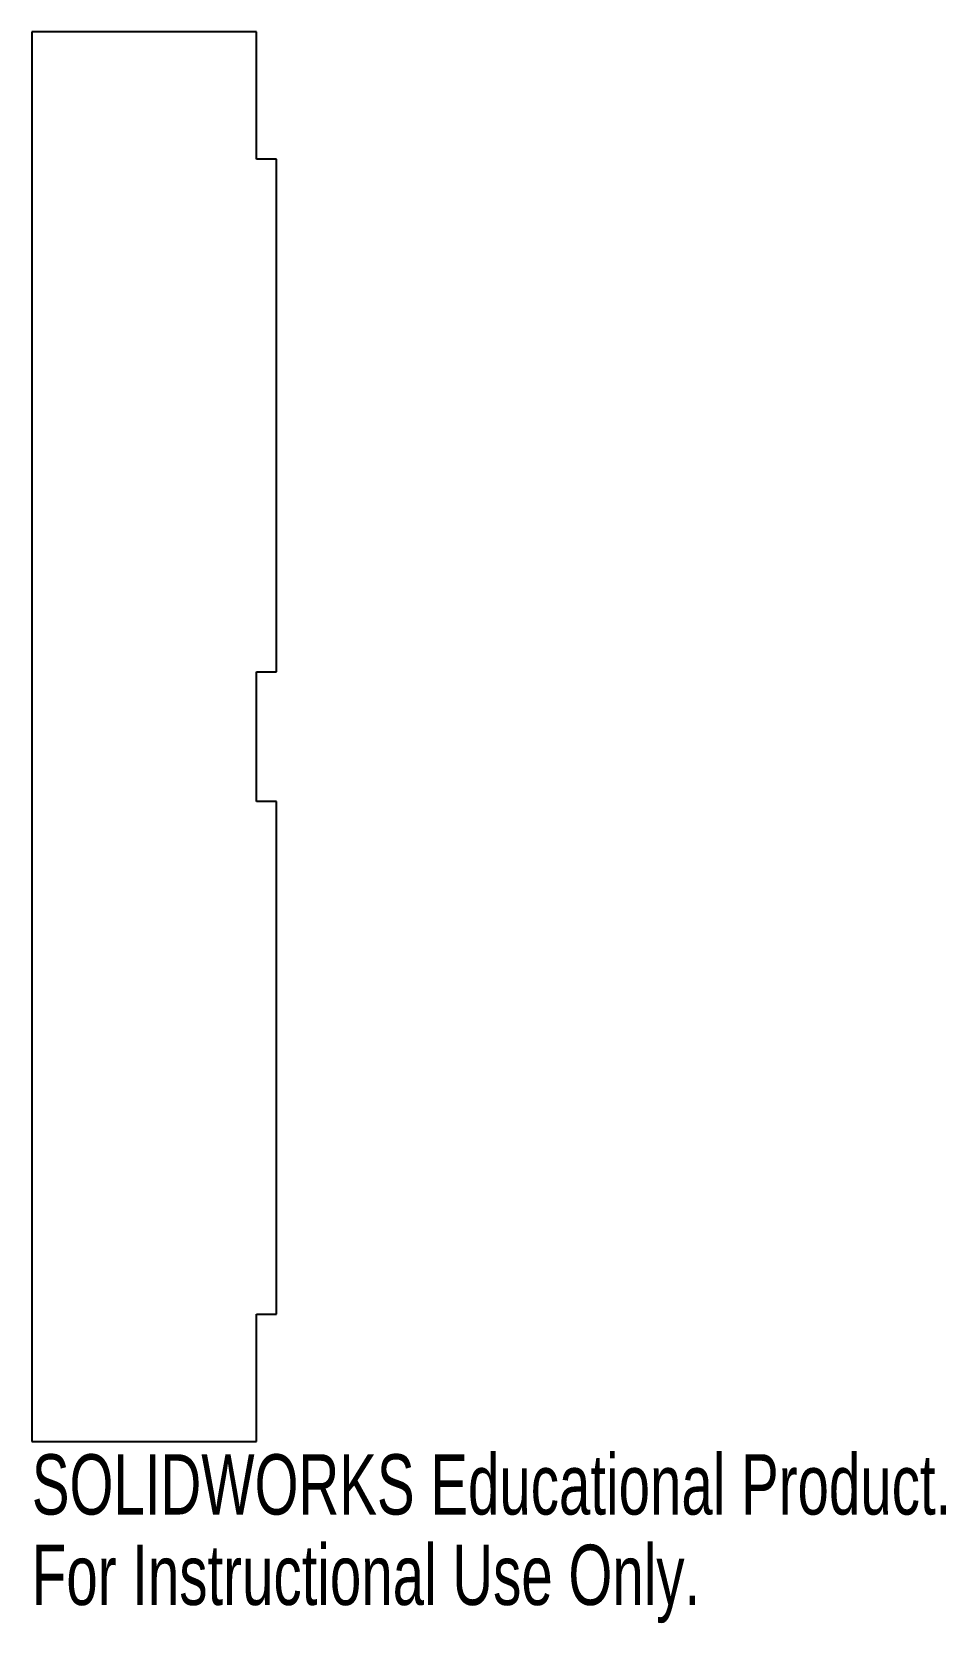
# Model space of a CAD drawing. Header units: millimetres. Extents: x 0 to 73, y -15 to 113.
import ezdxf

# ---------------------------------------------------------------- set-up
doc = ezdxf.new("R2010")
doc.units = ezdxf.units.MM
doc.styles.add('SLDTEXTSTYLE0', font='TXT', dxfattribs={"width": 0.7})

msp = doc.modelspace()

# ---------------------------------------------------------------- linework, layer by layer
at = {"color": 7, "linetype": 'Continuous', "lineweight": 25}
for p, q in [((0, 113), (0, 0)), ((18, 113), (0, 113)), ((18, 102.8), (18, 113)), ((19.6, 102.8), (18, 102.8)), ((19.6, 61.7), (19.6, 102.8)), ((18, 61.7), (19.6, 61.7)), ((18, 51.3), (18, 61.7)), ((19.6, 51.3), (18, 51.3)), ((19.6, 10.2), (19.6, 51.3)), ((18, 10.2), (19.6, 10.2)), ((18, 0), (18, 10.2)), ((0, 0), (18, 0))]:
    msp.add_line(p, q, dxfattribs=at)

# ---------------------------------------------------------------- texts
at = {"color": 7, "linetype": 'Continuous', "char_height": 4.8336, "attachment_point": 1, "style": 'SLDTEXTSTYLE0'}
for s, insert in [('SOLIDWORKS Educational Product.', (0, -1.02)), ('For Instructional Use Only.', (0, -8.27))]:
    msp.add_mtext(s, dxfattribs=dict(at, insert=insert))

doc.saveas('drawing.dxf')
